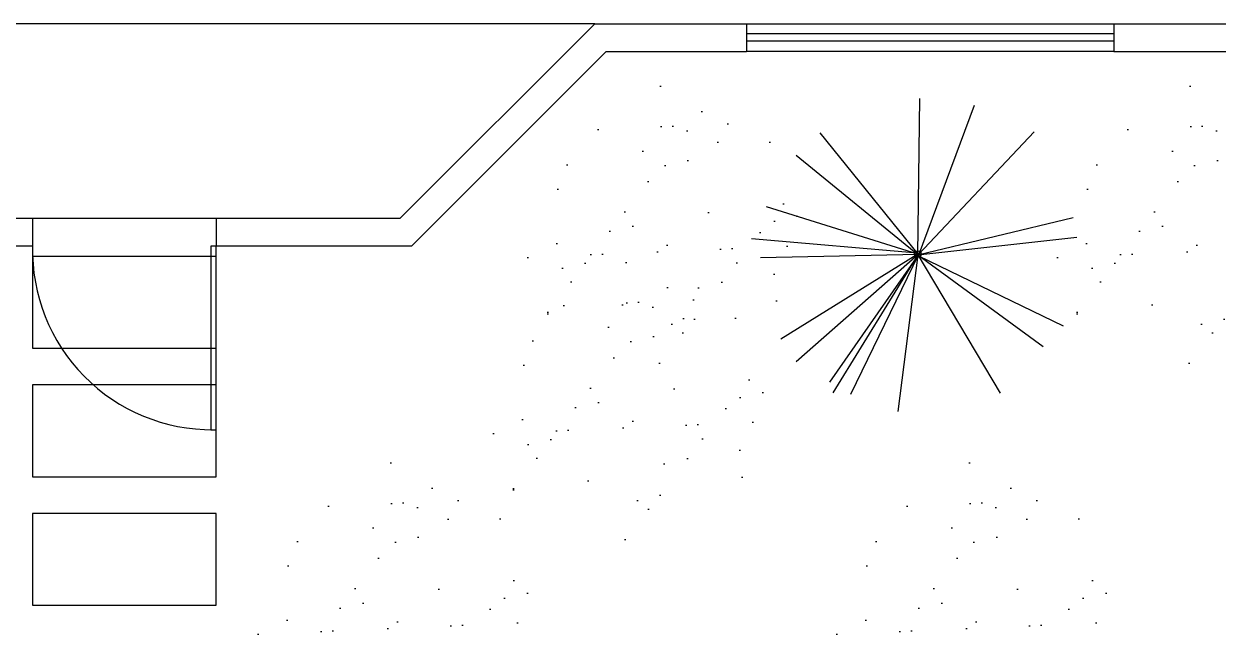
# Model space of a CAD drawing. Header units: millimetres. Extents: x 166 to 289, y 88 to 139.
# Drawn here: x 175.01 to 181.51, y 129.2 to 132.49 of the extents above; entities that cross this region are included whole.
import ezdxf

# ---------------------------------------------------------------- set-up
doc = ezdxf.new("R2010")
doc.units = ezdxf.units.MM
doc.header["$LTSCALE"] = 0.6
doc.linetypes.add('HIDDEN', pattern=[9.525, 6.35, -3.175])
for name, color, linetype in [('0.1', 1, 'Continuous'), ('0.3', 3, 'Continuous'), ('02', 2, 'Continuous'), ('1', 1, 'Continuous'), ('AR-PRJ', 1, 'HIDDEN'), ('VEGETAÇAO', 76, 'Continuous')]:
    doc.layers.add(name, color=color, linetype=linetype)

# ---------------------------------------------------------------- blocks, each defined once
blk = doc.blocks.new('Arbusto_009')
at = {"color": 86, "linetype": 'Continuous'}
for p, q in [((-0.0139, -0.0379), (-0.0083, 0.4336)), ((-0.012, -0.0427), (0.1577, 0.4132)), ((-0.0123, -0.0389), (-0.3091, 0.3291)), ((-0.0123, -0.0389), (0.3372, 0.3324)), ((-0.0123, -0.0389), (0.3372, 0.3324)), ((-0.0137, -0.04), (-0.3823, 0.2602)), ((-0.0139, -0.0379), (-0.4719, 0.1051)), ((-0.0137, -0.04), (0.4556, 0.0728)), ((-0.004, -0.0362), (-0.5169, 0.0082)), ((-0.0137, -0.04), (0.467, 0.013)), ((-0.0123, -0.0389), (-0.4901, -0.0491)), ((-0.0139, -0.0379), (-0.4287, -0.2952)), ((-0.0137, -0.04), (-0.3823, -0.3634)), ((-0.0123, -0.0389), (-0.2813, -0.4249)), ((-0.0137, -0.04), (-0.2707, -0.4579)), ((-0.0123, -0.0389), (-0.2173, -0.4628)), ((-0.0137, -0.04), (-0.075, -0.5141)), ((-0.0139, -0.0379), (-0.0137, -0.04)), ((-0.0139, -0.0379), (-0.0123, -0.0389)), ((-0.0137, -0.04), (0.235, -0.4582)), ((-0.0137, -0.04), (0.3652, -0.3174)), ((-0.0137, -0.04), (-0.0137, -0.04)), ((-0.0123, -0.0389), (-0.012, -0.0427)), ((-0.012, -0.0427), (0.4256, -0.2547))]:
    blk.add_line(p, q, dxfattribs=at)
blk.add_circle((-0.0139, -0.0379), 0.0101, dxfattribs=at)

msp = doc.modelspace()

# ---------------------------------------------------------------- hatches: boundary and pattern name
h = msp.add_hatch()
h.set_pattern_fill('AR-SAND', color=56, scale=0.01, angle=45, style=0)
h.set_pattern_definition([(82.5, (7.666, 3.4079), (-0.35738135, 0.3347535), [0, -0.38608, 0, -0.4318, 0, -0.41275]), (52.5, (7.666, 3.4079), (-0.189011, 0.8247329), [0, -0.20828, 0, -0.34798, 0, -0.13335]), (12.5, (7.4451, 3.187), (0.5582998, 0.5603323), [0, -0.127, 0, -0.4572, 0, -0.5969]), (2.5, (7.4451, 3.187), (0.3822811, 0.6975508), [0, -0.0635, 0, -0.29972, 0, -0.3429])])
h.paths.add_polyline_path([(180.917, 129.3376, 1), (179.3676, 129.3376, 1)])
at = {"layer": 'VEGETAÇAO', "lineweight": -3}
h = msp.add_hatch(dxfattribs=at)
h.set_pattern_fill('AR-SAND', color=256, scale=0.01, angle=45, style=0)
h.set_pattern_definition([(82.5, (5.98455, 5.46), (-0.35738135, 0.3347535), [0, -0.38608, 0, -0.4318, 0, -0.41275]), (52.5, (5.98455, 5.46), (-0.189011, 0.8247329), [0, -0.20828, 0, -0.34798, 0, -0.13335]), (12.5, (5.76363, 5.2391), (0.5582998, 0.5603323), [0, -0.127, 0, -0.4572, 0, -0.5969]), (2.5, (5.7636, 5.2391), (0.3822811, 0.6975508), [0, -0.0635, 0, -0.29972, 0, -0.3429])])
h.paths.add_polyline_path([(179.2356, 131.3897, 1), (177.6861, 131.3897, 1)])
h = msp.add_hatch(dxfattribs=at)
h.set_pattern_fill('AR-SAND', color=104, scale=0.01, angle=45, style=0)
h.set_pattern_definition([(82.5, (8.86703, 5.46), (-0.35738135, 0.3347535), [0, -0.38608, 0, -0.4318, 0, -0.41275]), (52.5, (8.867, 5.46), (-0.189011, 0.8247329), [0, -0.20828, 0, -0.34798, 0, -0.13335]), (12.5, (8.6461, 5.2391), (0.5582998, 0.5603323), [0, -0.127, 0, -0.4572, 0, -0.5969]), (2.5, (8.6461, 5.2391), (0.3822811, 0.6975508), [0, -0.0635, 0, -0.29972, 0, -0.3429])])
h.paths.add_polyline_path([(182.118, 131.3897, 1), (180.5686, 131.3897, 1)])
h = msp.add_hatch(dxfattribs=at)
h.set_pattern_fill('AR-SAND', color=256, scale=0.01, angle=45, style=0)
h.set_pattern_definition([(82.5, (5.7977, 4.5006), (-0.35738135, 0.3347535), [0, -0.38608, 0, -0.4318, 0, -0.41275]), (52.5, (5.7977, 4.5006), (-0.189011, 0.8247329), [0, -0.20828, 0, -0.34798, 0, -0.13335]), (12.5, (5.5768, 4.27968), (0.5582998, 0.5603323), [0, -0.127, 0, -0.4572, 0, -0.5969]), (2.5, (5.5768, 4.2797), (0.3822811, 0.6975508), [0, -0.0635, 0, -0.29972, 0, -0.3429])])
h.paths.add_polyline_path([(179.0487, 130.4303, 1), (177.4993, 130.4303, 1)])
h = msp.add_hatch(dxfattribs=at)
h.set_pattern_fill('AR-SAND', color=104, scale=0.01, angle=45, style=0)
h.set_pattern_definition([(82.5, (4.5166, 3.4079), (-0.35738135, 0.3347535), [0, -0.38608, 0, -0.4318, 0, -0.41275]), (52.5, (4.5166, 3.4079), (-0.189011, 0.8247329), [0, -0.20828, 0, -0.34798, 0, -0.13335]), (12.5, (4.2957, 3.187), (0.5582998, 0.5603323), [0, -0.127, 0, -0.4572, 0, -0.5969]), (2.5, (4.2957, 3.187), (0.3822811, 0.6975508), [0, -0.0635, 0, -0.29972, 0, -0.3429])])
h.paths.add_polyline_path([(177.7676, 129.3376, 1), (176.2182, 129.3376, 1)])

# ---------------------------------------------------------------- linework, layer by layer
at = {"layer": '0.1', "lineweight": -3}
for p, q in [((178.9448, 132.4906), (180.9448, 132.4906)), ((180.9448, 132.3406), (178.9448, 132.3406)), ((176.0592, 131.4299), (175.0592, 131.4299))]:
    msp.add_line(p, q, dxfattribs=at)
for points in [[(175.0592, 130.7241), (176.0592, 130.7241), (176.0592, 131.2241), (175.0592, 131.2241)], [(175.0592, 130.0241), (176.0592, 130.0241), (176.0592, 130.5241), (175.0592, 130.5241)], [(175.0592, 129.3241), (176.0592, 129.3241), (176.0592, 129.8241), (175.0592, 129.8241)]]:
    msp.add_lwpolyline(points, close=True, dxfattribs=at)
msp.add_lwpolyline([(176.0592, 130.5241), (176.0292, 130.5241)], dxfattribs=at)
at = {"layer": '0.3'}
for p, q in [((178.1198, 132.4906), (177.0592, 131.4299)), ((178.1198, 132.4906), (178.9448, 132.4906)), ((178.9448, 132.4906), (178.9448, 132.3406)), ((180.9448, 132.4906), (180.9448, 132.3406)), ((180.9448, 132.4906), (181.7698, 132.4906)), ((178.182, 132.3406), (177.1213, 131.2799)), ((178.182, 132.3406), (178.9448, 132.3406)), ((180.9448, 132.3406), (181.7698, 132.3406)), ((175.0592, 131.4299), (174.3683, 131.4299)), ((175.0592, 131.4299), (175.0592, 131.2799)), ((177.0592, 131.4299), (176.0592, 131.4299)), ((176.0592, 131.4299), (176.0592, 131.2799)), ((175.0592, 131.2799), (174.3682, 131.2799)), ((177.1213, 131.2799), (176.0592, 131.2799))]:
    msp.add_line(p, q, dxfattribs=at)
at = {"layer": '02', "lineweight": -3}
for p, q in [((180.9448, 132.4356), (178.9448, 132.4356)), ((180.9448, 132.3956), (178.9448, 132.3956))]:
    msp.add_line(p, q, dxfattribs=at)
msp.add_lwpolyline([(176.0292, 130.2799), (176.0592, 130.2799), (176.0592, 131.2799), (176.0292, 131.2799)], close=True, dxfattribs=at)
at = {"layer": '1', "lineweight": -3}
msp.add_arc((176.0367, 131.2577), 0.9778, 178.69459, 270.4395, dxfattribs=at)
at = {"layer": 'AR-PRJ', "lineweight": -3}
msp.add_line((178.1198, 132.4906), (174.3683, 132.4906), dxfattribs=at)

# ---------------------------------------------------------------- block references
at = {"layer": 'VEGETAÇAO', "color": 102, "xscale": 1.8, "yscale": 1.8}
msp.add_blockref('Arbusto_009', (179.9032, 131.3045), dxfattribs=at)

doc.saveas('drawing.dxf')
